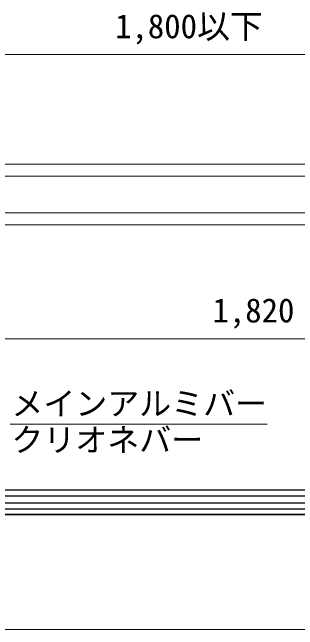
# Model space of a CAD drawing. Units: millimetres on the paper, with parts at other scales. Extents: x -195 to 195, y -135 to 132.
# Drawn here: x 43.05 to 58.67, y 36.91 to 70.74 of the extents above; entities that cross this region are included whole.
import ezdxf
from ezdxf.enums import TextEntityAlignment as Align

# ---------------------------------------------------------------- set-up
doc = ezdxf.new("R2010")
doc.units = ezdxf.units.MM
doc.linetypes.add('DASHED1', pattern=[1.8, 1.2, -0.6])
for name, color, linetype, lineweight in [('6-2_野縁受け', 3, 'Continuous', 18), ('6-3_野縁', 2, 'Continuous', 25), ('6-5_寸法', 4, 'Continuous', 9), ('6-6_文字', 7, 'Continuous', 18), ('6-9_躯体他', 4, 'Continuous', 9), ('6-D_パネル', 4, 'Continuous', 9), ('F-3_野縁', 3, 'Continuous', 18)]:
    doc.layers.add(name, color=color, linetype=linetype, lineweight=lineweight)
doc.styles.add('ＭＳ ゴシック', font='')
doc.styles.get('ＭＳ ゴシック').set_extended_font_data('MS Gothic')

msp = doc.modelspace()

# ---------------------------------------------------------------- linework, layer by layer
at = {"layer": '6-2_野縁受け'}
for p, q in [((29.972, 43.24), (120.639, 43.24)), ((29.972, 43.2), (120.639, 43.2))]:
    msp.add_line(p, q, dxfattribs=at)
at = {"layer": '6-3_野縁'}
for p, q in [((7.505, 44.573), (127.339, 44.573)), ((7.505, 44.24), (127.339, 44.24)), ((127.339, 43.85), (7.505, 43.85)), ((127.339, 43.523), (7.505, 43.523))]:
    msp.add_line(p, q, dxfattribs=at)
at = {"layer": '6-5_寸法'}
for p, q in [((81.172, 68.424), (21.172, 68.424)), ((36.172, 52.854), (96.839, 52.854))]:
    msp.add_line(p, q, dxfattribs=at)
at = {"layer": '6-6_文字'}
msp.add_line((42.929, 48.169), (57.005, 48.169), dxfattribs=at)
at = {"layer": '6-9_躯体他'}
for p, q in [((6.172, 62.424), (154.313, 62.424)), ((6.172, 61.757), (154.295, 61.757)), ((6.172, 59.757), (154.184, 59.757)), ((6.172, 59.09), (154.129, 59.09))]:
    msp.add_line(p, q, dxfattribs=at)
at = {"layer": '6-D_パネル', "linetype": 'DASHED1'}
msp.add_line((7.384, 43.54), (127.339, 43.54), dxfattribs=at)
at = {"layer": '6-D_パネル'}
msp.add_line((6.695, 43.24), (153.175, 43.24), dxfattribs=at)
at = {"layer": 'F-3_野縁'}
msp.add_line((2, 36.912), (191, 36.912), dxfattribs=at)

# ---------------------------------------------------------------- texts
at = {"layer": '6-5_寸法', "style": 'ＭＳ ゴシック'}
for s, p in [('1,800以下', (48.672, 68.924)), ('1,820', (54.005, 53.354))]:
    msp.add_text(s, height=1.32, dxfattribs=at).set_placement(p, align=Align.BOTTOM_LEFT)
at = {"layer": '6-6_文字', "style": 'ＭＳ ゴシック'}
for s, p in [('メインアルミバー', (42.997, 48.276)), ('クリオネバー', (42.997, 46.289))]:
    msp.add_text(s, height=1.283, dxfattribs=at).set_placement(p, align=Align.BOTTOM_LEFT)

doc.saveas('drawing.dxf')
